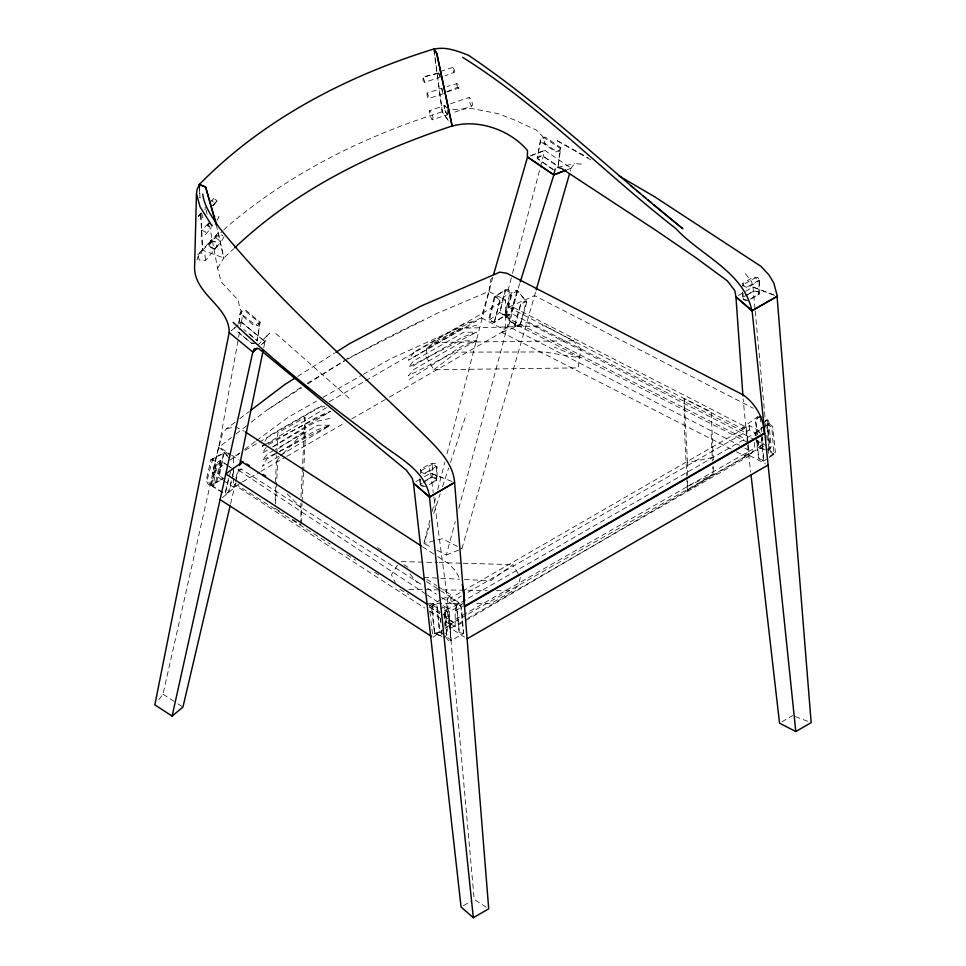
<?xml version="1.0" encoding="UTF-8"?>
<svg xmlns="http://www.w3.org/2000/svg" width="966" height="966" viewBox="0 0 966 966"><rect width="100%" height="100%" fill="white"/><g stroke="black" fill="none" stroke-linecap="round" stroke-linejoin="round"><path stroke-width="0.72" stroke-dasharray="4.83 3.62" d="M300.861 503.057L300.945 523.246M425.523 486.647L419.739 484.763L419.751 478.858M389.455 397.098L505.303 330.215L505.435 300.003L488.808 291.454L437.393 313.213L346.649 359.074M427.141 93.062L427.129 96.238L428.566 98.629L443.986 93.436L442.513 92.265L441.655 88.353L427.141 93.062L428.989 97.047L428.566 98.629M464.586 637.174L450.711 628.19L450.736 623.951L466.457 615.016M764.613 425.535L755.46 432.961L456.375 605.163L444.915 610.367L446.896 636.884L451.255 640.579L463.571 633.382L460.722 605.368L456.375 605.163L450.88 602.168L450.905 597.942L461.337 591.917M754.422 442.416L754.458 448.164L752.031 452.692L455.131 626.789L455.24 610.862L456.375 605.163L459.466 632.778L463.571 633.382M275.37 486.84L275.213 502.984M429.218 484.594L436.403 480.537L436.68 466.252L435.352 463.547L430.896 463.366L420.343 469.597L420.427 473.702M750.473 299.11L758.865 294.364L759.143 280.08L757.803 277.387L753.359 277.194L742.794 283.424L742.854 286.165M713.343 466.735L713.089 474.234L687.454 490.402L687.695 480.875M713.306 460.021L711.181 411.854L684.218 398.596L684.218 424.786L686.717 475.489M751.681 298.337L759.083 294.062L759.469 280.744L755.158 277.846L742.226 285.32L747.455 287.687L759.469 280.744M423.446 482.432L432.128 476.999L432.708 464.006L437.018 466.916L437.151 479.486L429.013 484.497M275.431 482.372L276.735 455.384M276.807 453.887L277.834 432.889L304.978 417.457L305.111 441.86L303.686 470.478M275.539 504.01L277.834 459.079L281.879 454.889M300.981 497.393L304.978 417.457M301.054 523.21L302.032 503.624M302.104 502.115L303.614 471.988M426.622 348.315L425.909 356.551L433.819 369.773L578.139 367.865L580.723 348.75L573.345 340.769L544.691 325.771L460.963 328.307L433.819 342.459L426.622 348.315L460.963 328.307M263.742 347.531L264.95 341.614L241.307 322.185L239.109 324.081C246.197 318.587 238.481 307.188 238.324 300.293L221.214 281.879L217.555 268.27L209.574 225.73M238.819 323.477L240.051 313.733L242.068 311.402L245.702 311.306L259.552 322.729L257.439 340.974L243.818 329.382M238.94 323.236L240.292 313.117L241.802 310.46L245.932 310.34L260.12 322.246L257.149 340.467L249.047 333.777M558.131 166.406L560.147 148.245L544.438 137.86L540.634 139.08L537.35 158.617L553.735 169.774M204.949 209.755L205.36 206.869M558.312 164.908L560.799 147.677L545.307 137.136L541.274 137.534L537.12 158.219L552.588 169.388M488.977 290.935L490.728 279.597L493.071 276.071L446.389 456.218M755.038 435.594L755.46 432.961L749.435 429.81L466.53 593.136M239.459 332.497L219.922 441.414L163.012 694.18L156.649 702.499M240.522 326.605L241.307 322.185M450.397 103.821L469.355 97.337L468.752 100.416L471.42 106.188L451.581 113.251M222.663 492.624L212.798 486.671L217.036 465.552L221.033 460.951L228.085 465.769M221.033 460.951L216.807 482.07L212.798 486.671M228.495 457.667L225.803 453.296L223.448 453.513L218.968 474.584L222.083 478.508M224.245 452.571L219.318 475.815L223.738 478.508L211.023 485.282L207.171 480.126L212.786 458.645L224.245 452.571L228.387 457.16M220.284 460.577L215.973 480.802L213.836 484.328L211.409 485.355L215.937 464.96L217.954 462.002L220.284 460.577L225.259 463.934M211.18 484.847L215.684 464.392L213.74 460.661L210.866 459.731L206.169 480.561L208.547 484.787L211.18 484.847L222.699 478.81M228.507 478.411L225.114 493.735L226.394 494.145L229.461 490.197L231.707 480.005M232.033 478.544L233.651 471.263M446.703 107.926L444.553 105.511L429.351 110.812L429.665 114.906L432.104 119.784L447.487 114.821L448.067 112.285M504.626 315.834L510.048 292.384L505.085 290.005L495.16 296.236L489.412 319.988L494.399 322.161L504.626 315.834L499.76 312.441L505.085 290.005M230.62 503.721L235.414 483.229M235.764 481.768L239.194 467.146M235.849 478.52L237.044 473.473L241.198 469.041L422.54 585.227M425.885 594.042L237.926 469.802L238.53 467.254M230.488 471.976L225.126 494.109L228.592 491.923L231.272 480.851M232.613 475.32L233.953 469.778M520.324 577.366L518.295 585.553L512.861 590.83L491.102 603.424L474.692 603.46M222.216 479.836L212.206 473.352L218.606 447.536L231.442 437.562M494.399 322.161L499.857 300.354L510.048 292.384M494.29 297.081L489.038 317.971L490.752 321.098L494.133 322.644L505.846 314.904L511.352 293.64L508.345 289.438L505.689 289.824L494.29 297.081L497.261 296.948L499.917 301.03L494.133 322.644M505.689 289.824L500.412 310.738L502.863 314.481L505.846 314.904M515.047 326.641L520.746 304.266L526.313 301.078L517.547 290.814L512.004 293.821L506.305 316.16L515.047 326.641L520.614 323.441L526.736 302.225L517.245 290.5L513.997 290.766L511.219 293.036L505.097 314.336L516.399 326.339L520.638 323.525L526.313 301.078M517.547 290.814L511.835 313.153L506.305 316.16M429.906 520.179L423.905 543.447L431.826 547.517M432.152 511.461L436.27 495.473M437.767 489.653L444.891 462.038M211.023 485.282L216.65 463.801L212.786 458.645M264.95 341.614L260.518 345.381L265.058 341.529L266.314 336.723L269.562 333.125L258.345 344.608M507.947 290.766L512.125 274.839M512.511 273.39L544.812 150.334L571.123 168.253L570.29 171.151M731.117 449.081L501.982 332.449L502.96 328.73L508.527 326.496L739.521 445.411M742.528 437.598L505.979 317.222L506.957 313.491M508.527 326.496L513.538 307.381L508.623 307.14L534.56 295.632L753.287 408.244M437.103 550.234L446.328 554.991L455.276 521.531M458.778 508.442L514.407 300.402L520.239 281.843M440.194 71.581L452.969 67.318L452.486 69.093L454.02 72.39L444.903 75.879M517.245 290.5L511.412 311.74L508.454 314.59L505.097 314.336M363.24 374.373L390.53 358.76L481.285 317.862L488.808 291.454M514.624 325.083L520.469 304.701L523.777 301.718L526.736 302.225M446.328 554.991L461.929 548.748L535.804 291.297M196.992 259.999L197.813 257.21L202.594 250.291L200.711 213.003L202.474 250.242L223.858 257.922L233.639 248.842M208.873 222.808L207.895 226.165L211.312 227.722L212.592 224.921M429.967 524.973L423.905 543.447L442.38 538.726L461.929 548.748M433.686 513.61L440.218 493.723M442.549 486.61L448.598 468.148M450.47 462.46L466.312 414.16M224.076 236.622L221.214 241.79L214.657 249.095L208.837 245.847L210.6 240.643L218.328 232.939L222.929 235.885M560.799 147.677L559.749 150.467L555.704 150.877L540.223 140.324M454.02 72.39L454.696 70.76L452.969 67.318M432.104 119.784L433.142 117.635L431.633 112.624L429.351 110.812M259.552 322.729L257.982 325.59L253.611 325.288L240.051 313.733M267.425 450.084L262.293 453.247L267.654 445.229L317.79 416.563L330.384 411.395L262.293 446.364L264.298 442.694M264.974 441.474L267.654 436.584L317.79 407.918L324.793 406.457M216.891 220.514L219.137 216.565L214.476 216.251M217.555 268.27L223.822 257.922L217.543 229.534M397.557 565.134L391.435 574.818L395.323 582.498M256.014 343.039L251.667 343.365L237.781 331.906L239.773 328.911M213.679 198.32L211.928 200.831L214.887 203.295L217.133 200.759L213.679 198.32L210.866 201.326M208.837 245.847L218.328 232.939M201 212.846L198.392 216.432L203.029 217.821M215.056 249.011L217.193 246.197L215.732 242.08L210.95 240.667L197.644 254.65L199.31 259.999L205.529 260.615L215.056 249.011L210.25 247.393L208.632 243.408L210.95 240.667M581.411 164.087L574.492 163.677L571.051 168.217L567.09 169.738L571.123 168.253M537.35 158.617L539.257 156.106L542.687 155.888L556.947 165.597M736.478 451.81L744.52 455.904L748.867 450.228L746.368 427.25L513.538 307.381M768.501 450.422L771.122 447.004L768.803 420.753L766.183 419.582M438.141 586.591L450.82 594.718L446.437 600.405L448.671 623.541L453.477 622.346L444.662 616.586M214.657 249.095L217.29 245.835L215.394 241.911L210.6 240.643M467.677 618.385L749.604 455.626L752.031 452.692L467.761 614.279M212.955 205.601L214.887 203.295M213.534 204.997L217.133 200.759L212.484 205.746M207.956 223.774L201.592 230.512L201.773 234.581L205.577 234.472L211.312 227.722M235.076 422.227L226.781 428.518L222.506 433.541L218.847 446.872L230.246 454.262M282.893 453.839L305.171 430.812L278.099 448.876M201.194 213.571L198.392 216.432L201.701 213.365L202.703 216.698M262.293 446.364L265.022 443.587M763.961 422.637L767.439 419.196L761.305 416.648M202.474 250.242L222.639 230.971M223.701 229.956L226.877 226.925C289.305 173.445 364.097 136.254 442.247 111.778L446.195 111.042M760.073 416.129L755.678 420.21L757.332 434.664M765.398 449.709L758.817 447.681L763.212 443.599L762.56 437.815M769.069 423.434L767.161 425.064L769.89 450.325L772.993 453.296L775.42 452.402L772.74 426.646L769.069 423.434L765.434 425.897M471.42 106.188L472.652 105.137L471.553 100.247L469.355 97.337M236.296 483.181L234.364 484.787L424.714 608.037M222.397 497.671L237.358 485.222L330.155 544.112M236.115 433.939L246.608 425.789M251.281 422.166L266.447 410.393L301.537 387.934M433.819 369.773L456.846 352.131L544.691 351.962L580.059 357.879L554.279 347.144M239.822 418.628L249.3 411.444M212.206 473.352L225.416 463.595M230.222 460.045L239.834 452.945M244.627 449.395L255.447 441.414M256.642 440.532L287.868 417.469L316.462 401.119M489.412 319.988L499.76 312.441M443.805 629.421L432.913 637.379L431.065 621.5M445.012 628.54L453.477 622.346L444.577 616.706M518.078 573.55L512.861 564.639L490.619 580.783L460.999 579.286M508.623 307.14L741.538 428.445L757.984 416.491M757.658 440.11L758.455 447.5L763.14 444.155L762.524 436.68M769.673 456.447L775.42 452.402M756.1 435.425L755.738 432.49L764.215 426.718M210.383 222.953L207.292 225.042L211.083 227.771M268.874 408.884L300.945 387.342M755.738 432.49L757.972 430.981L760.496 433.42M755.992 437.344L758.527 457.799L763.43 461.193L768.103 458.174M769.274 457.413L773.947 454.406L771.822 427.322L766.919 423.724L769.045 450.796L773.947 454.406M307.804 383.925L344.15 360.68M409.355 379.409L462.617 345.719L476.504 340.853L463.909 340.841L413.774 369.507L408.413 375.834L476.504 340.853M297.625 376.438L334.586 353.121M419.739 484.763L422.214 483.205M272.569 446.932L330.384 411.395M260.12 322.246L255.471 325.083L240.292 313.117M307.164 383.333L346.468 359.787M264.853 444.819L326.532 407.616M278.993 456.218L262.293 466.3L266.845 459.031L278.305 452.354M280.273 455.445L330.384 425.221L317.79 425.209L275.37 449.468M436.68 466.252L426.127 472.483L421.671 472.302L420.343 469.597M759.143 280.08L748.578 286.31L744.134 286.129L742.794 283.424M505.979 317.222L511.871 313.757L747.032 433.408M412.965 357.384L462.617 328.428L476.504 325.337M273.209 446.678L316.498 421.442L330.384 418.338M412.965 366.017L462.617 337.074L476.504 332.219L463.909 332.207L413.774 360.873L408.413 367.189L476.504 332.219M279.585 451.605L316.498 430.087L330.384 425.221L276.976 452.656M239.834 453.344L233.361 457.087L233.398 466.252M245.026 450.349L257.982 442.875M259.274 442.126L324.057 404.73M329.237 401.735L364.218 381.534M365.51 380.785L505.435 300.003M223.472 480.645L233.494 487.142L241.283 482.638M242.587 481.889L259.48 472.132M260.772 471.384L285.465 457.135M286.769 456.387L345.248 422.625M351.745 418.87L388.163 397.847M432.708 464.006L419.763 471.48L424.992 473.847L437.018 466.916M415.899 481.66L423.205 477.445M424.424 476.745L430.655 473.147L442.561 477.832M738.35 295.499L744.448 291.974M745.667 291.273L752.973 287.059L774.696 295.342M746.573 300.233L743.748 299.762L742.854 297.419L745.329 295.994M746.561 295.282L753.951 291.007L758.539 291.792L758.865 294.364M462.642 591.168L749.411 425.608L762.15 432.164M450.88 602.168L461.313 596.155M450.711 628.19L466.373 619.146M463.451 905.649L471.819 900.819M781.917 721.783L792.675 715.577M322.958 397.4L361.948 375.11M274.09 450.204L267.654 453.875L262.293 460.19L275.636 453.332M455.24 610.862L463.076 606.37M455.179 619.532L754.458 448.164M444.915 610.367L449.226 611.889L460.722 605.368M748.07 300.462L743.397 299.689L743.071 297.117L747.865 294.413M749.061 293.736L753.854 291.02L758.189 291.732L759.083 294.062M423.277 486.248L420.935 485.862L420.621 483.29L425.414 480.585M426.61 479.909L431.404 477.192L436.089 477.965L436.403 480.537M197.644 254.65L200.819 252.911L204.937 254.71L205.529 260.615M347.784 359.062L382.077 340.261L423.036 319.975M537.12 158.219L541.986 155.55L556.863 165.512M429.206 605.61L440.641 599.838M441.921 599.198L450.82 594.718M744.52 455.904L764.215 446.014M210.866 459.731L223.448 453.513M687.587 486.26L713.089 474.234L712.739 466.82M446.932 91.661L457.449 87.314L458.947 88.075L457.932 84.066L456.664 83.74L447.198 86.457M501.982 332.449L526.856 322.475L754.808 439.832M530.225 155.912L544.812 150.334L530.08 155.949M424.955 82.339L422.927 77.099L439.965 72.752L422.927 77.099L423.048 80.721L424.955 82.339L439.639 77.22M446.98 91.987L458.947 88.075M741.538 428.445L746.368 427.25M440.689 608.387L444.203 607.505L446.727 635.326M237.926 469.802L241.198 469.041M557.78 167.311L574.492 163.677M767.728 449.214L770.059 448.731L767.439 419.196M687.623 475.248L687.454 462.581L713.282 457.341M560.34 150.938L555.667 151.879L540.236 141.362M442.03 636.509L434.628 633.213L432.116 605.332L436.813 604.402L439.325 632.283L444.263 634.312M434.628 633.213L439.325 632.283M226.781 428.518L235.813 426.96L244.301 431.295M452.656 109.653L471.758 108.53L497.925 113.602L514.081 119.772L536.408 130.108L542.856 136.665L545.355 144.574M433.819 342.459L573.345 340.769M428.457 603.581L462.762 603.496M253.949 343.28L251.631 343.256L237.757 331.833M760.942 417.252L757.441 417.215L755.593 420.898L757.03 434.205M408.896 589.453L487.238 590.492M496.283 590.612L512.861 590.83M401.361 561.56L437.526 562.562M439.023 562.598L461.627 563.226M463.137 563.263L512.861 564.639M423.989 577.414L459.526 579.214M434.591 633.358L437.586 633.539L439.856 630.098L436.849 604.245L433.311 604.378L431.536 608.109L434.591 633.358L444.638 637.439L447.741 633.599L444.879 608.23L442.525 606.974M766.11 420.186L768.803 420.753M201.592 230.512L205.106 231.442L205.577 234.472M758.455 447.5L764.009 449.262M745.438 273.74L751.512 281.517L753.106 287.083L777.062 296.284M451.931 481.43L430.51 473.219L429.206 468.365M795.32 716.579L808.53 721.638M432.116 605.332L439.506 608.677M432.128 476.999L437.151 479.486M509.867 321.364L746.694 441.885M756.149 440.52L765.531 445.35M744.858 448.164L748.867 450.228M749.604 455.626L765.362 463.74M481.285 317.862L505.303 330.215M590.745 159.873L555.74 139.889L588.161 157.796M399.852 589.332L408.739 594.585M211.409 485.355L222.627 492.213M275.31 508.502L283.871 513.912M292.432 519.31L300.981 524.719M346.685 554.593L355.585 560.244M374.651 572.343L379.747 575.567M429.327 607.022L439.494 613.47M377.32 547.613L383.647 551.683M403.933 564.675L408.992 567.923M426.743 579.286L436.874 585.782M427.612 588.475L436.487 594.162M441.559 597.423L451.702 603.919M450.736 623.951L455.131 626.789M422.553 546.768L436.451 555.788M437.719 556.597L449.093 563.975L455.795 571.28L460.227 579.66M231.514 455.083L239.109 460.009M426.513 581.532L439.18 589.743M440.448 590.564L461.977 604.523M218.606 447.536L230.898 455.493M450.905 597.942L462.074 605.163M429.761 611.297L439.844 617.829M444.879 621.09L448.671 623.541M163.012 694.18L176.706 703.043M177.949 703.84L182.936 707.064M486.296 907.255L474.209 899.431L446.884 594.79L433.42 493.916M429.23 605.018L441.788 613.229M443.044 614.05L448.067 617.334M429.556 606.708L439.627 613.289M427.129 594.863L438.407 602.325M443.418 605.634L447.186 608.121M226.503 464.779L230.234 467.29M229.256 466.566L232.782 468.981M215.249 237.334L221.214 241.79M241.44 322.064L265.058 341.529M757.682 430.981L760.387 433.348M495.16 296.236L499.857 300.354M275.793 333.512L350.827 399.755M287.047 493.795L300.776 507.295M409.886 573.756L417.191 582.667M441.003 77.377L439.059 74.817L438.769 72.052M447.487 114.821L444.65 110.281L444.553 105.511M438.612 72.933L439.88 76.58M441.776 88.015L442.983 93.291M216.299 224.873L223.822 257.922M456.664 83.74L457.449 87.314M206.156 209.972L207.086 214.271M434 50.51L442.247 111.778L448.84 121.293L442.319 111.875L434.132 50.618M430.655 473.147L433.227 492.431M756.825 441.317L758.998 458.983L763.925 460.492L761.486 435.69M755.46 432.961L755.81 435.883M429.882 611.381L430.896 620.051M760.242 417.578L760.737 421.913M761.401 427.697L761.896 432.031M757.996 440.448L758.817 447.681M747.455 443.805L743.144 398.91M747.624 445.302L750.703 472.193M440.267 618.276L440.774 622.744M441.607 630.206L441.945 633.201M752.973 287.059L755.05 309.531M755.195 311.028L765.47 421.9M765.603 423.398L766.159 429.399M766.714 435.388L767.27 441.377M767.97 448.876L768.381 453.368M440.436 618.928L440.701 621.862M441.498 630.641L441.897 635.036M445.036 627.345L443.732 611.72L445.761 610.331L448.731 613.808L450.832 639.915L448.381 640.446L445.869 637.294L445.519 633.032M761.655 438.649L763.43 461.193M449.226 611.889L451.255 640.579M742.576 292.046L742.854 297.419M684.218 398.596L687.454 462.581M686.79 476.975L687.454 490.402M711.169 434.205L712.449 460.891M199.539 188.986L199.962 197.982L199.539 186.052M742.987 293.012L743.071 297.117M420.536 479.184L420.621 483.29M749.411 425.608L749.435 429.81M233.41 467.737L233.446 476.697M233.446 478.182L233.494 487.142M448.103 113.058L447.33 114.761L445.109 111.332L444.143 107.129L444.976 105.668L447.21 108.977L448.103 113.058M413.774 352.228L408.413 360.246L476.504 320.929L463.909 323.562L413.774 352.228M458.258 603.774L456.532 605.308L459.128 632.259L463.499 633.817L461.519 607.228L458.258 603.774M238.01 325.023L231.417 330.686L237.998 325.023"/><path stroke-width="1.45" d="M229.22 332.57C229.244 306.367 195.422 294.992 194.564 268.379L196.46 193.828L197.112 189.312L199.479 184.554L205.673 187.042L216.179 223.919M263.15 350.489L239.532 465.684M252.778 351.986L257.197 348.207L252.802 352.035L229.184 332.57L154.838 704.866L172.117 716.072L252.802 352.035L254.263 348.786L258.622 348.545L406.348 470.188L412.265 478.242L413.46 483.072L461.072 907.026L473.328 917.7L488.711 908.825L454.6 482.457C453.223 464.115 439.445 450.349 427.298 437.96C357.034 368.988 281.637 304.568 219.415 227.867C212.46 217.459 204.406 206.978 202.739 194.202M230.27 505.182L182.936 707.064L172.117 716.072M653.897 204.804L682.841 228.737C611.08 171.368 544.752 106.683 468.425 55.243C457.437 51.041 445.906 46.308 433.939 49.181L436.741 53.347L452.209 126.111C478.291 118.697 510.302 130.036 527.484 150.527L527.388 156.975L553.687 174.882L555.257 168.978M536.227 289.848L569.457 174.049M493.554 274.646L527.569 156.927L553.892 174.81L565.822 170.27M520.239 281.843L553.892 174.81L565.774 170.245M240.486 464.211L242.985 461.555L225.79 473.908L427.938 604.788M199.467 187.489L199.322 184.482C263.416 119.144 346.999 75.867 433.794 49.012L436.777 53.48L452.1 126.003C372.912 152.181 295.584 189.904 234.726 247.839M250.484 410.538L284.873 384.48L295.065 378.044M335.854 352.312L349.873 343.473L421.031 306.041L499.796 272.158L506.764 273.245L743.434 395.046C755.569 403.981 763.84 417.964 764.142 433.215L464.501 606.165L464.163 592.315L462.159 584.611M429.447 496.983L413.46 483.072L429.653 497.067L454.624 482.457L429.447 496.983L473.328 917.7M464.549 606.769L764.698 433.48M467.109 638.804L767.994 465.093M795.791 731.528L811.162 722.653L777.062 296.284L752.079 310.593L795.791 731.528L779.538 723.16L751.053 475.175M557.78 167.311L561.572 168.458L656.349 230.645L695.025 257.113L727.301 280.816L734.764 290.524L735.947 296.912L751.91 310.81L777.388 296.369L773.778 282.99L768.96 274.948L761.075 266.435L654.839 196.895L618.928 175.848M199.322 184.482L205.577 187.006L216.299 224.873M462.714 57.38C539.994 105.849 604.004 172.673 675.814 228.544C700.314 255.181 743.965 271.977 751.91 310.81M246.789 463.982L249.313 465.612M263.259 474.548L265.795 476.166M245.569 432.104L421.285 545.959M240.377 460.83L423.989 579.89M220.091 499.591L431.657 636.558M630.738 185.653L634.203 188.527M636.522 190.435L639.999 193.309M643.477 196.183L645.783 198.102M648.101 200.01L651.579 202.884M752.079 310.593L735.947 296.912L742.939 395.903M233.12 322.342C276.964 364.037 324.733 401.337 373.202 437.453C392.86 455.481 425.052 467.508 429.653 497.067M211.747 225.561L200.071 206.821L196.46 193.828"/></g></svg>
